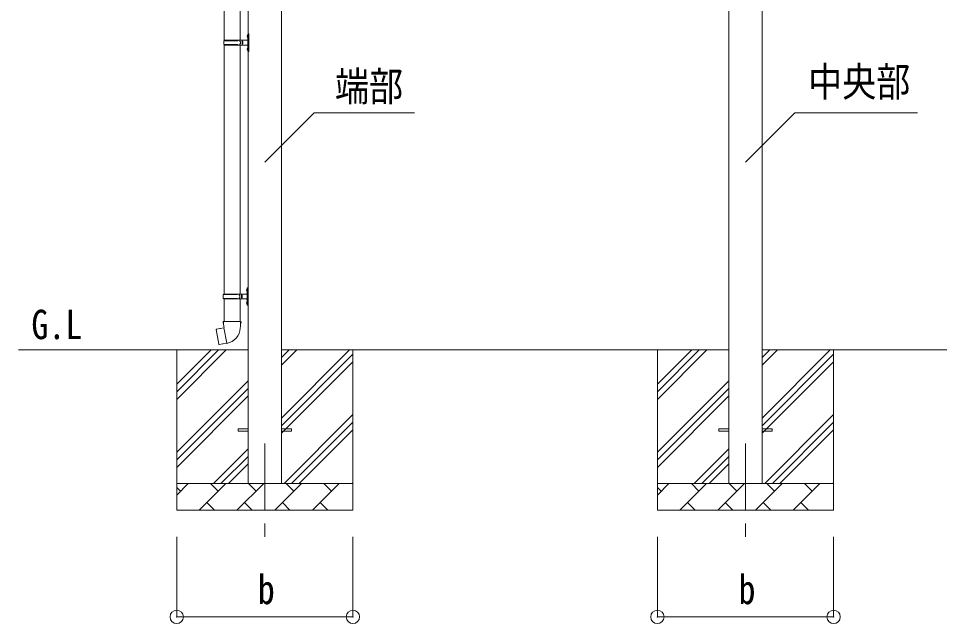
# Model space of a CAD drawing. Units: millimetres, scale not verified. Extents: x -14053 to 14053, y -9700 to 9700.
# Drawn here: x -603 to 2847, y -183 to 2082 of the extents above; entities that cross this region are included whole.
import ezdxf
from ezdxf.enums import TextEntityAlignment as Align

# ---------------------------------------------------------------- set-up
doc = ezdxf.new("R2010")
doc.units = ezdxf.units.MM
doc.header["$LTSCALE"] = 50
doc.header["$PDMODE"] = 32
doc.header["$PDSIZE"] = 50
doc.linetypes.add('CHAIN1', pattern=[8, 5, -1, 1, -1])
for name, color, linetype, lineweight in [('0-2_建具', 4, 'Continuous', 9), ('0-3_階段', 7, 'CHAIN1', 9), ('0-4_設備', 7, 'Continuous', 9), ('0-7_ハッチ', 7, 'Continuous', 9), ('0-8_外構', 6, 'Continuous', 9), ('0-9_敷地', 7, 'Continuous', 9)]:
    doc.layers.add(name, color=color, linetype=linetype, lineweight=lineweight)
doc.styles.add('ＭＳ ゴシック', font='')
doc.styles.get('ＭＳ ゴシック').set_extended_font_data('MS Gothic')

msp = doc.modelspace()

# ---------------------------------------------------------------- linework, layer by layer
at = {"layer": '0-2_建具'}
for p, q in [((2057.38, 3253.56), (2057.38, 341.06)), ((2182.38, 341.06), (2182.38, 3253.56)), ((257.38, 3193.56), (257.38, 341.06)), ((382.38, 341.06), (382.38, 3193.56)), ((219.88, 545.56), (257.38, 545.56)), ((219.88, 536.56), (219.88, 545.56)), ((219.88, 536.56), (257.38, 536.56)), ((382.38, 545.56), (419.88, 545.56)), ((382.38, 536.56), (419.88, 536.56)), ((419.88, 536.56), (419.88, 545.56)), ((2019.88, 545.56), (2057.38, 545.56)), ((2019.88, 536.56), (2019.88, 545.56)), ((2019.88, 536.56), (2057.38, 536.56)), ((2182.38, 545.56), (2219.88, 545.56)), ((2182.38, 536.56), (2219.88, 536.56)), ((2219.88, 536.56), (2219.88, 545.56))]:
    msp.add_line(p, q, dxfattribs=at)
at = {"layer": '0-3_階段'}
for p, q in [((319.88, 491.06), (319.88, 142.06)), ((2119.88, 491.06), (2119.88, 142.06))]:
    msp.add_line(p, q, dxfattribs=at)
at = {"layer": '0-4_設備'}
for p, q in [((257.38, 841.06), (-602.76, 841.06)), ((-10.12, 841.06), (-10.12, 241.06)), ((-10.12, 656.01), (174.93, 841.06)), ((-10.12, 684.3), (146.65, 841.06)), ((-10.12, 712.58), (118.37, 841.06)), ((2057.38, 841.06), (382.38, 841.06)), ((382.38, 585.97), (637.48, 841.06)), ((382.38, 783.96), (439.49, 841.06)), ((382.38, 812.24), (411.21, 841.06)), ((649.88, 841.06), (649.88, 241.06)), ((1789.88, 841.06), (1789.88, 241.06)), ((1789.88, 656.01), (1974.93, 841.06)), ((1789.88, 684.3), (1946.65, 841.06)), ((1789.88, 712.58), (1918.37, 841.06)), ((3857.38, 841.06), (2182.38, 841.06)), ((2182.38, 585.97), (2437.48, 841.06)), ((2182.38, 783.96), (2239.49, 841.06)), ((2182.38, 812.24), (2211.21, 841.06)), ((2449.88, 841.06), (2449.88, 241.06)), ((382.38, 557.68), (649.88, 825.18)), ((382.38, 529.4), (649.88, 796.9)), ((2182.38, 557.68), (2449.88, 825.18)), ((2182.38, 529.4), (2449.88, 796.9)), ((-10.12, 458.02), (257.38, 725.52)), ((1789.88, 458.02), (2057.38, 725.52)), ((-10.12, 429.74), (257.38, 697.24)), ((1789.88, 429.74), (2057.38, 697.24)), ((-10.12, 401.46), (257.38, 668.96)), ((1789.88, 401.46), (2057.38, 668.96)), ((392.04, 341.06), (649.88, 598.91)), ((2192.04, 341.06), (2449.88, 598.91)), ((420.33, 341.06), (649.88, 570.62)), ((2220.33, 341.06), (2449.88, 570.62)), ((448.61, 341.06), (649.88, 542.34)), ((2248.61, 341.06), (2449.88, 542.34)), ((127.48, 341.06), (257.38, 470.97)), ((1927.48, 341.06), (2057.38, 470.97)), ((155.77, 341.06), (257.38, 442.68)), ((184.05, 341.06), (257.38, 414.4)), ((1955.77, 341.06), (2057.38, 442.68)), ((1984.05, 341.06), (2057.38, 414.4)), ((-10.12, 341.06), (649.88, 341.06)), ((-10.12, 298.17), (32.78, 341.06)), ((4.22, 312.51), (-10.12, 326.85)), ((74.2, 241.06), (174.2, 341.06)), ((145.64, 312.51), (117.09, 341.06)), ((215.62, 241.06), (315.62, 341.06)), ((287.07, 312.51), (258.51, 341.06)), ((357.04, 241.06), (457.04, 341.06)), ((428.49, 312.51), (399.93, 341.06)), ((498.46, 241.06), (598.46, 341.06)), ((569.91, 312.51), (541.36, 341.06)), ((646.6, 341.06), (649.88, 344.35)), ((1789.88, 341.06), (2449.88, 341.06)), ((1789.88, 298.17), (1832.78, 341.06)), ((1804.22, 312.51), (1789.88, 326.85)), ((1874.2, 241.06), (1974.2, 341.06)), ((1945.64, 312.51), (1917.09, 341.06)), ((2015.62, 241.06), (2115.62, 341.06)), ((2087.07, 312.51), (2058.51, 341.06)), ((2157.04, 241.06), (2257.04, 341.06)), ((2228.49, 312.51), (2199.93, 341.06)), ((2298.46, 241.06), (2398.46, 341.06)), ((2369.91, 312.51), (2341.36, 341.06)), ((2446.6, 341.06), (2449.88, 344.35)), ((102.75, 269.62), (131.3, 241.06)), ((244.17, 269.62), (272.73, 241.06)), ((385.59, 269.62), (414.15, 241.06)), ((527.02, 269.62), (555.57, 241.06)), ((1902.75, 269.62), (1931.3, 241.06)), ((2044.17, 269.62), (2072.73, 241.06)), ((2185.59, 269.62), (2214.15, 241.06)), ((2327.02, 269.62), (2355.57, 241.06)), ((649.88, 241.06), (-10.12, 241.06)), ((2449.88, 241.06), (1789.88, 241.06))]:
    msp.add_line(p, q, dxfattribs=at)
at = {"layer": '0-7_ハッチ', "color": 6}
for p, q in [((2304.06, 1728.03), (2119.88, 1543.85)), ((2763.81, 1728.03), (2304.06, 1728.03))]:
    msp.add_line(p, q, dxfattribs=at)
msp.add_lwpolyline([(880.8, 1728.03), (504.06, 1728.03), (319.88, 1543.85)], dxfattribs=at)
at = {"layer": '0-8_外構'}
for p, q in [((-10.12, -157.94), (-10.12, 142.06)), ((649.88, -157.94), (649.88, 142.06)), ((1789.88, -157.94), (1789.88, 142.06)), ((2449.88, -157.94), (2449.88, 142.06)), ((-10.12, -157.94), (649.88, -157.94)), ((1789.88, -157.94), (2449.88, -157.94))]:
    msp.add_line(p, q, dxfattribs=at)
for p in [(-10.12, -157.94), (649.88, -157.94), (1789.88, -157.94), (2449.88, -157.94)]:
    msp.add_point(p, dxfattribs=at)
at = {"layer": '0-9_敷地'}
for p, q in [((167.38, 2932.06), (167.38, 2000.06)), ((227.38, 2932.06), (227.38, 2000.06)), ((253.58, 2017.21), (255.63, 2016.21)), ((254.85, 2019.21), (255.48, 2019.21)), ((254.85, 2019.21), (254.85, 2010.91)), ((254.85, 2010.91), (255.48, 2010.91)), ((255.48, 2019.21), (255.48, 2010.91)), ((255.48, 2019.21), (255.88, 2018.81)), ((255.48, 2010.91), (255.88, 2011.31)), ((255.63, 2016.21), (256.24, 2015.06)), ((255.88, 2023.06), (258.88, 2024.56)), ((255.88, 2023.06), (255.88, 1991.06)), ((255.88, 2018.81), (255.88, 2011.31)), ((258.88, 2024.56), (258.88, 1991.06)), ((258.88, 2024.56), (259.88, 2024.56)), ((259.88, 2024.56), (259.88, 1991.06)), ((166.88, 1998.06), (217.22, 1998.06)), ((166.88, 1984.06), (217.22, 1984.06)), ((167.38, 1982.07), (167.38, 1050.06)), ((167.88, 2000.06), (253.88, 2000.06)), ((167.88, 2000.06), (167.88, 1998.06)), ((167.88, 1982.06), (167.88, 1984.06)), ((167.88, 1982.06), (253.88, 1982.06)), ((226.88, 2000.06), (226.88, 1995.56)), ((226.88, 1995.56), (228.88, 1995.56)), ((226.88, 1982.06), (226.88, 1986.56)), ((226.88, 1986.56), (228.88, 1986.56)), ((227.38, 1982.07), (227.38, 1050.06)), ((228.88, 1995.56), (228.88, 1991.06)), ((228.88, 1986.56), (228.88, 1991.06)), ((234.88, 2000.06), (234.88, 1991.06)), ((234.88, 1995.56), (237.88, 1995.56)), ((234.88, 1982.06), (234.88, 1991.06)), ((234.88, 1986.56), (237.88, 1986.56)), ((237.88, 1995.56), (237.88, 1991.06)), ((237.88, 1986.56), (237.88, 1991.06)), ((253.58, 1969.21), (255.63, 1968.21)), ((254.85, 1971.21), (255.48, 1971.21)), ((254.85, 1971.21), (254.85, 1962.91)), ((255.48, 1971.21), (255.48, 1962.91)), ((255.48, 1971.21), (255.88, 1970.81)), ((255.63, 1968.21), (256.24, 1967.06)), ((255.88, 1959.06), (255.88, 1991.06)), ((255.88, 1970.81), (255.88, 1963.31)), ((258.88, 1957.56), (258.88, 1991.06)), ((259.88, 1957.56), (259.88, 1991.06)), ((254.85, 1962.91), (255.48, 1962.91)), ((255.48, 1962.91), (255.88, 1963.31)), ((255.88, 1959.06), (258.88, 1957.56)), ((258.88, 1957.56), (259.88, 1957.56)), ((253.38, 1073.06), (256.38, 1074.56)), ((253.38, 1073.06), (253.38, 1041.06)), ((256.38, 1074.56), (256.38, 1041.06)), ((256.38, 1074.56), (257.38, 1074.56)), ((257.38, 1074.56), (257.38, 1041.06)), ((164.38, 1048.06), (214.72, 1048.06)), ((165.38, 1050.06), (251.38, 1050.06)), ((165.38, 1050.06), (165.38, 1048.06)), ((224.38, 1050.06), (224.38, 1045.56)), ((224.38, 1045.56), (226.38, 1045.56)), ((224.38, 1032.06), (224.38, 1036.56)), ((224.38, 1036.56), (226.38, 1036.56)), ((226.38, 1045.56), (226.38, 1041.06)), ((226.38, 1036.56), (226.38, 1041.06)), ((232.38, 1050.06), (232.38, 1041.06)), ((232.38, 1045.56), (235.38, 1045.56)), ((232.38, 1032.06), (232.38, 1041.06)), ((232.38, 1036.56), (235.38, 1036.56)), ((235.38, 1045.56), (235.38, 1041.06)), ((235.38, 1036.56), (235.38, 1041.06)), ((251.08, 1067.21), (253.13, 1066.21)), ((252.35, 1069.21), (252.98, 1069.21)), ((252.35, 1069.21), (252.35, 1060.91)), ((252.35, 1060.91), (252.98, 1060.91)), ((252.98, 1069.21), (252.98, 1060.91)), ((252.98, 1069.21), (253.38, 1068.81)), ((252.98, 1060.91), (253.38, 1061.31)), ((253.13, 1066.21), (253.74, 1065.06)), ((253.38, 1068.81), (253.38, 1061.31)), ((253.38, 1009.06), (253.38, 1041.06)), ((256.38, 1007.56), (256.38, 1041.06)), ((257.38, 1007.56), (257.38, 1041.06)), ((164.38, 1034.06), (214.72, 1034.06)), ((165.38, 1032.06), (165.38, 1034.06)), ((165.38, 1032.06), (251.38, 1032.06)), ((167.38, 1032.06), (167.38, 947.14)), ((227.38, 1032.06), (227.38, 947.14)), ((251.08, 1019.21), (253.13, 1018.21)), ((252.35, 1021.21), (252.98, 1021.21)), ((252.35, 1021.21), (252.35, 1012.91)), ((252.35, 1012.91), (252.98, 1012.91)), ((252.98, 1021.21), (252.98, 1012.91)), ((252.98, 1021.21), (253.38, 1020.81)), ((252.98, 1012.91), (253.38, 1013.31)), ((253.13, 1018.21), (253.74, 1017.06)), ((253.38, 1020.81), (253.38, 1013.31)), ((253.38, 1009.06), (256.38, 1007.56)), ((256.38, 1007.56), (257.38, 1007.56)), ((165.53, 947.14), (163.38, 946.36)), ((163.38, 946.36), (163.38, 942.74)), ((163.38, 942.74), (165.62, 941.92)), ((165.53, 947.14), (197.38, 947.14)), ((165.53, 947.14), (165.62, 941.92)), ((165.62, 941.92), (165.88, 927.14)), ((229.23, 947.14), (197.38, 947.14)), ((231.38, 942.74), (229.14, 941.92)), ((229.23, 947.14), (231.38, 946.36)), ((231.38, 946.36), (231.38, 942.74)), ((138.92, 918.69), (138.11, 917.52)), ((138.11, 917.52), (147.73, 862.96)), ((166.79, 923.94), (138.92, 918.69)), ((151.67, 921.29), (151.45, 921.05)), ((165.88, 927.14), (167.23, 925.14)), ((177.15, 866.64), (167.01, 924.11)), ((167.04, 924.94), (167.04, 924.23)), ((167.23, 925.14), (167.2, 925.13)), ((227.57, 925.2), (227.5, 923.03)), ((228.88, 927.14), (227.57, 925.2)), ((161.76, 864.05), (161.48, 864.2)), ((177.45, 865.88), (177.21, 866.54))]:
    msp.add_line(p, q, dxfattribs=at)
for points in [[(253.58, 2012.92), (255.63, 2013.91), (256.24, 2015.06)], [(253.58, 1964.92), (255.63, 1965.91), (256.24, 1967.06)], [(251.08, 1062.92), (253.13, 1063.91), (253.74, 1065.06)], [(251.08, 1014.92), (253.13, 1015.91), (253.74, 1017.06)], [(229.23, 947.14), (229.14, 941.92), (228.88, 927.14)], [(153.91, 921.51), (153.63, 921.66), (151.67, 921.29)], [(176.88, 866.73), (148.9, 862.13), (147.73, 862.96)], [(163.94, 864.61), (163.73, 864.37), (161.76, 864.05)]]:
    msp.add_lwpolyline(points, dxfattribs=at)
for centre, radius, start, end in [((259.18, 2015.06), 6, 136.21765, 223.78235), ((253.88, 2002.06), 2, 270, 359.99998), ((215.63, 1991.06), 49.25, 171.82876, 180.00002), ((215.63, 1991.06), 49.25, 180.00002, 188.17127), ((217.22, 2000.06), 2, 270, 359.99998), ((217.22, 1982.06), 2, 0.00005, 90.00004), ((259.18, 1967.06), 6, 136.21765, 223.78235), ((253.88, 1980.06), 2, 0.00005, 90.00004), ((213.13, 1041.06), 49.25, 171.82876, 180.00002), ((213.13, 1041.06), 49.25, 180.00002, 188.17127), ((214.72, 1050.06), 2, 270, 359.99998), ((256.68, 1065.06), 6, 136.21765, 223.78235), ((251.38, 1052.06), 2, 270, 359.99998), ((214.72, 1032.06), 2, 0.00005, 90.00004), ((256.68, 1017.06), 6, 136.21765, 223.78235), ((251.38, 1030.06), 2, 0.00005, 90.00004), ((166.74, 924.23), 0.3, 280.66842, 0), ((167.24, 924.94), 0.2, 100, 180), ((167.23, 925.14), 60.3, 279.96938, 358), ((176.93, 866.44), 0.3, 20, 99.33158), ((177.64, 865.95), 0.2, 200, 279.96938)]:
    msp.add_arc(centre, radius, start, end, dxfattribs=at)

# ---------------------------------------------------------------- texts
at = {"layer": '0-7_ハッチ', "style": 'ＭＳ ゴシック', "width": 0.85}
for s, p in [('端部', (582.59, 1739.66)), ('中央部', (2354.19, 1756.82)), ('G.L', (-554.17, 848.66))]:
    msp.add_text(s, height=110, dxfattribs=at).set_placement(p, align=Align.BOTTOM_LEFT)
at = {"layer": '0-8_外構', "color": 7, "style": 'ＭＳ ゴシック', "width": 0.85}
for p in [(293.63, -142.94), (2093.63, -142.94)]:
    msp.add_text('b', height=110, dxfattribs=at).set_placement(p, align=Align.BOTTOM_LEFT)

doc.saveas('drawing.dxf')
